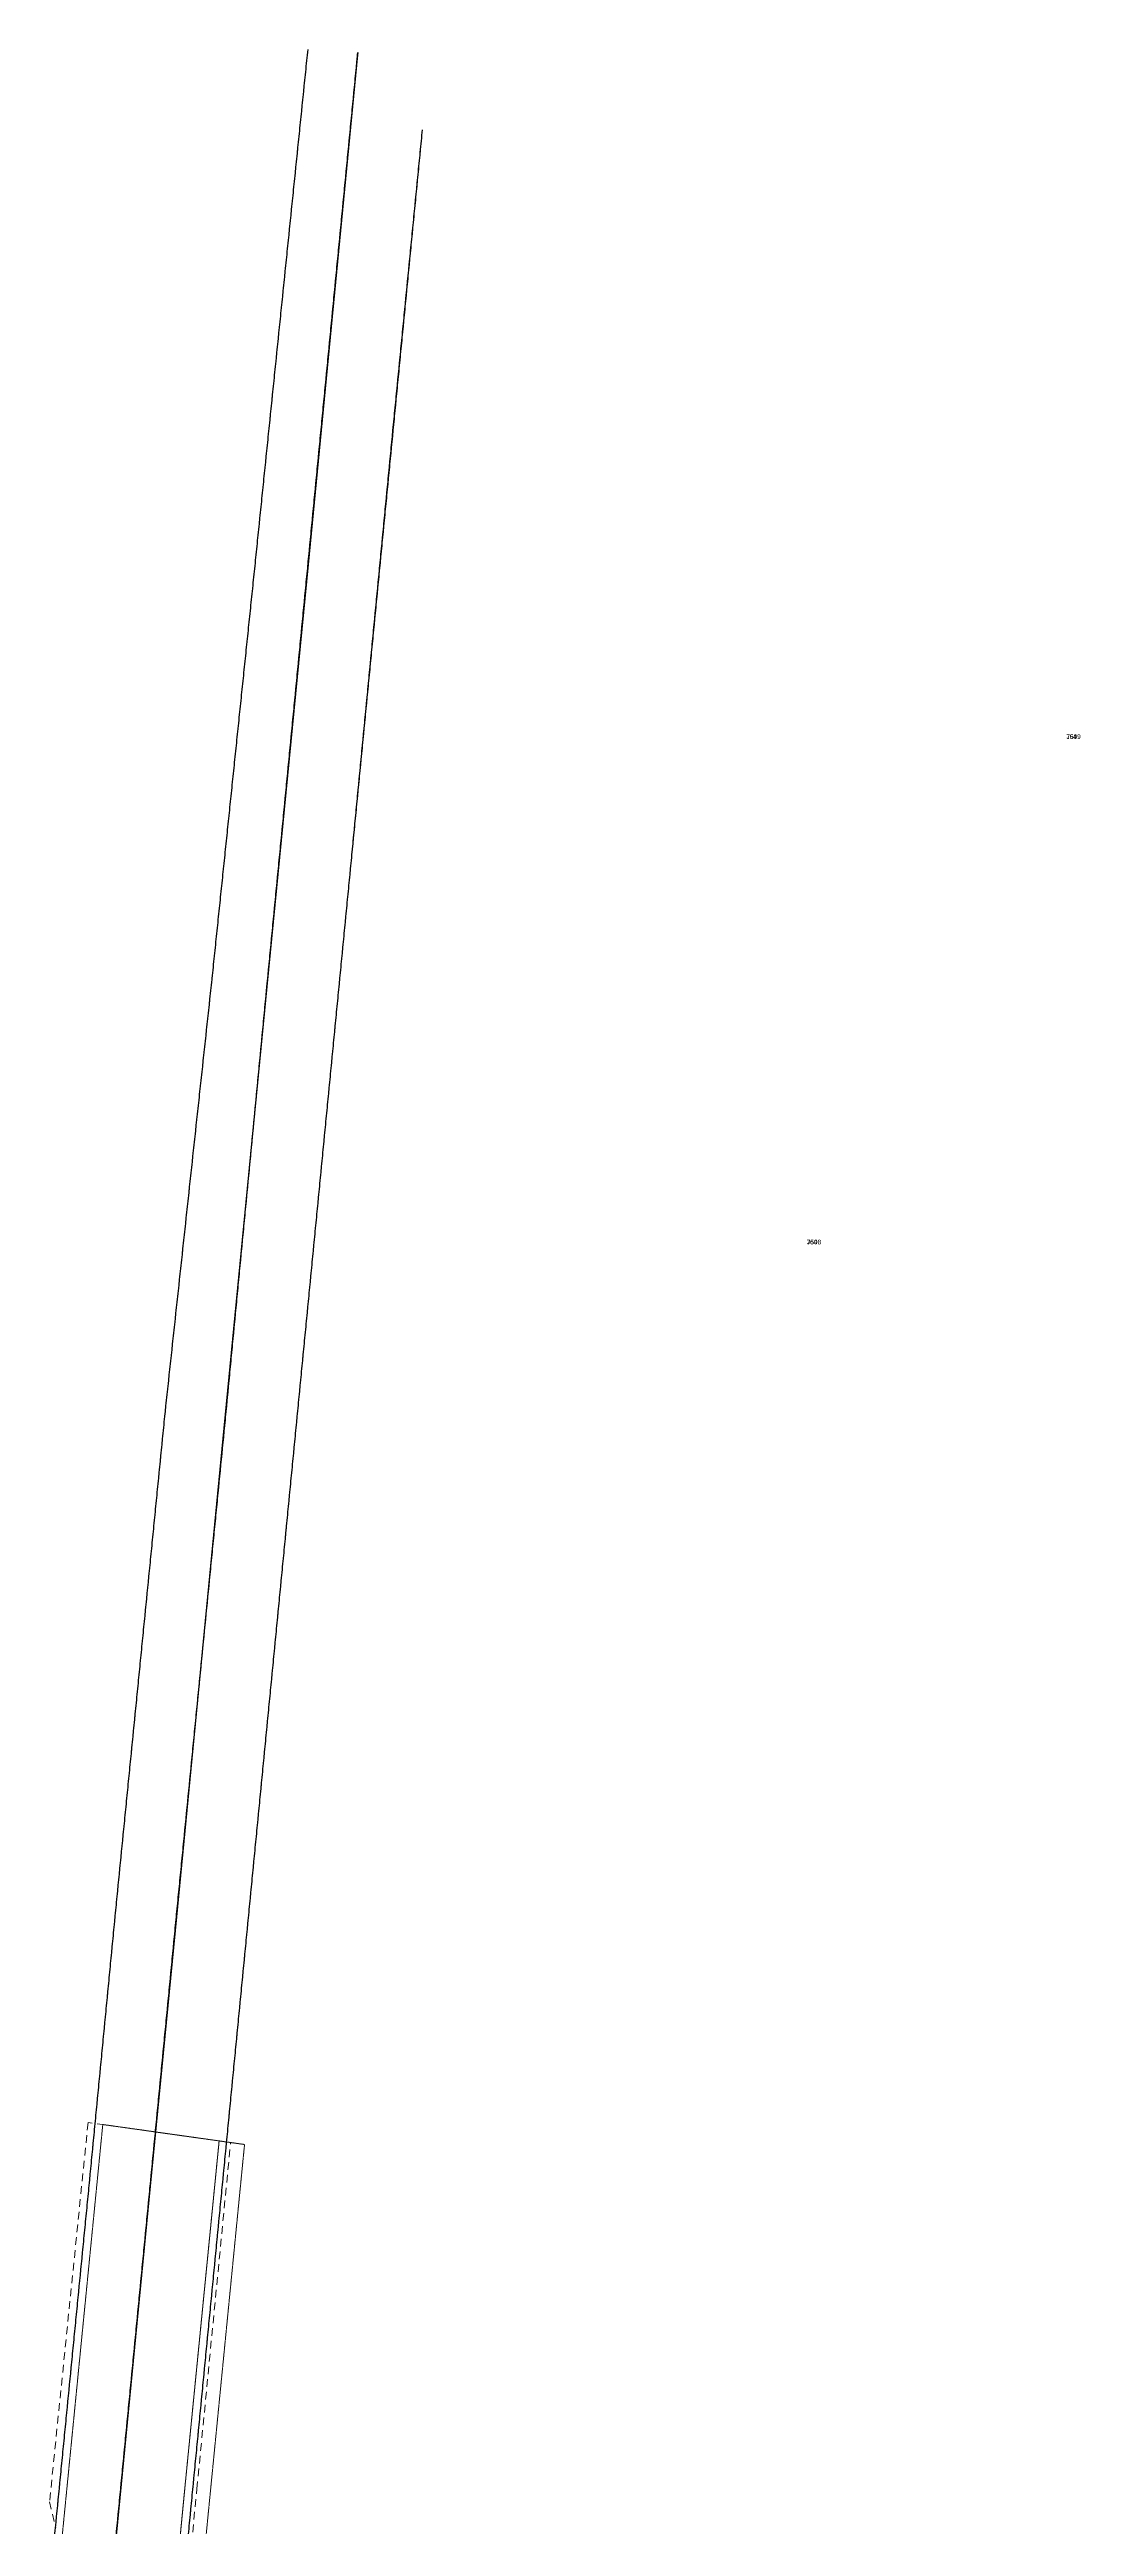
# Model space of a CAD drawing. Header units: metres. Extents: x 277863 to 282129, y 6130772 to 6135401.
# Drawn here: x 279232 to 279634, y 6134170 to 6135135 of the extents above; entities that cross this region are included whole.
import ezdxf

# ---------------------------------------------------------------- set-up
doc = ezdxf.new("R2010")
doc.units = ezdxf.units.M
for name, pattern in [('Cable Exist OH', [1, 1, 0]), ('Dash', [5, 3, -2]), ('HIDDEN', [0.375, 0.25, -0.125]), ('HIDDEN2', [0.1875, 0.125, -0.0625])]:
    doc.linetypes.add(name, pattern=pattern)
doc.layers.add('Cadastre Easements_SP_EXT', color=9, linetype='Continuous', lineweight=5)
doc.layers.add('Cadastre Other Property_SP_EXT', color=9, linetype='HIDDEN', lineweight=5)
doc.layers.add('Mains_HV_EXT', color=7, linetype='Continuous')
doc.layers.add('Mains_TR_EXT', color=7, linetype='Continuous')
doc.styles.get("Standard").update_dxf_attribs({"font": 'arial.ttf'})
doc.linetypes.add('Cable E OH', pattern='A,9.4,["E",Standard,S=1.7,R=0,X=0,Y=-1],0', length=9.4)

msp = doc.modelspace()

# ---------------------------------------------------------------- linework, layer by layer
at = {"layer": 'Cadastre Easements_SP_EXT', "linetype": 'Dash'}
msp.add_lwpolyline([(279287.8, 6134167.58), (279289.44, 6134184.44), (279302.59, 6134319.5), (279298.11, 6134320.13), (279247.05, 6134327.32), (279232.03, 6134179.5), (279234.41, 6134169.3)], dxfattribs=at)
at = {"layer": 'Cadastre Other Property_SP_EXT', "linetype": 'HIDDEN2'}
for points in [[(279264.04, 6134023.38), (279313.92, 6134016.37), (279281.83, 6134154.69), (279284.76, 6134184.94), (279298.11, 6134320.13), (279252.77, 6134326.52), (279239.25, 6134189.42), (279235.57, 6134152.07), (279237.37, 6134143.93), (279237.77, 6134142.13), (279264.04, 6134023.38)], [(279324.49, 6134014.88), (279291.94, 6134155.29), (279308.01, 6134318.74), (279298.11, 6134320.13), (279284.76, 6134184.94), (279281.83, 6134154.69), (279313.92, 6134016.37), (279324.49, 6134014.88)]]:
    msp.add_lwpolyline(points, close=True, dxfattribs=at)
at = {"layer": 'Mains_HV_EXT', "linetype": 'Cable E OH'}
msp.add_lwpolyline([(279352.17, 6135134.22), (279352.07, 6135133.28), (279332.75, 6134934.67), (279316.75, 6134770.2), (279300, 6134598.03), (279281.45, 6134407.43), (279271.24, 6134302.43), (279256.57, 6134151.64), (279286.54, 6134017.38), (279320.93, 6133861.71), (279359.79, 6133693.51), (279389.7, 6133555.33), (279422.99, 6133406.27), (279449.86, 6133285.9), (279479.72, 6133152.16), (279517.66, 6132982.24)], dxfattribs=at)
at = {"layer": 'Mains_TR_EXT', "linetype": 'Cable Exist OH'}
for points in [[(279332.62, 6135135.4), (279312.2, 6134936.26), (279295.23, 6134772.87), (279276.93, 6134603.62), (279257.92, 6134412.18), (279247.14, 6134300.63), (279232.45, 6134151.35), (279260.71, 6134024.48), (279286.24, 6133905.47)], [(279517.66, 6132982.24), (279479.72, 6133152.16), (279449.86, 6133285.9), (279422.99, 6133406.27), (279389.71, 6133555.33), (279359.79, 6133693.51), (279320.93, 6133861.71), (279286.64, 6134016.94), (279256.57, 6134151.64), (279271.24, 6134302.43), (279281.45, 6134407.43), (279300.44, 6134600.09), (279316.75, 6134770.2), (279332.75, 6134934.67), (279352.07, 6135133.28), (279352.17, 6135134.22)], [(279377.23, 6135104.1), (279365.59, 6134985.64), (279349.63, 6134820.37), (279338.97, 6134710.86), (279324.11, 6134558.14), (279307.49, 6134387.31), (279297.32, 6134282.78), (279284.73, 6134153.36), (279317.05, 6134008.6), (279346.65, 6133874.76)], [(279377.23, 6135104.1), (279365.61, 6134984.64), (279349.63, 6134820.37), (279338.97, 6134710.86), (279324.11, 6134558.14), (279307.49, 6134387.31), (279297.32, 6134282.78), (279284.73, 6134153.36), (279317.05, 6134008.6), (279346.65, 6133874.76)]]:
    msp.add_lwpolyline(points, dxfattribs=at)

# ---------------------------------------------------------------- texts
at = {"layer": 'Mains_TR_EXT'}
for s, p in [('J64', (279628.28, 6134866.65)), ('7509', (279628.28, 6134866.65)), ('J64', (279527.11, 6134669.65)), ('7508', (279527.11, 6134669.65))]:
    msp.add_text(s, height=1.8, dxfattribs=at).set_placement(p)

doc.saveas('drawing.dxf')
